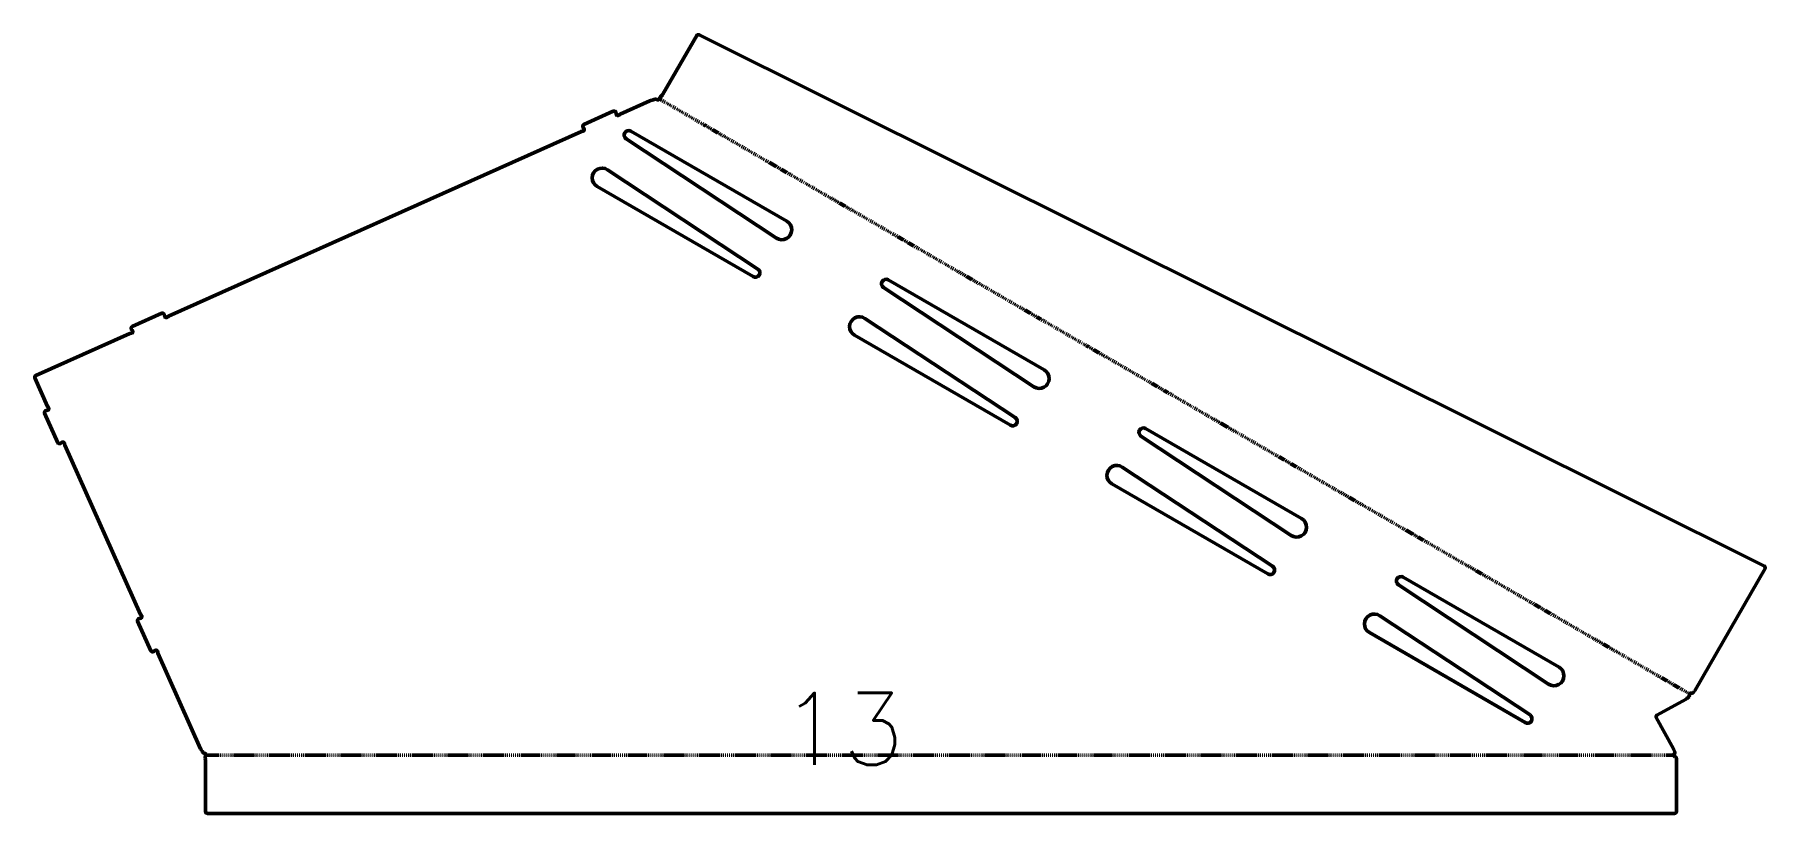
# Model space of a CAD drawing. Header units: millimetres. Extents: x 32 to 993, y 119 to 552.
import ezdxf
from ezdxf.enums import TextEntityAlignment as Align

# ---------------------------------------------------------------- set-up
doc = ezdxf.new("R2010")
doc.units = ezdxf.units.MM
doc.linetypes.add('DASHDOT', pattern=[1, 0.5, -0.25, 0, -0.25])
doc.layers.add('Bend', color=1, linetype='DASHDOT', lineweight=50)
doc.layers.add('Cutting', color=5, linetype='Continuous', lineweight=50)
doc.layers.add('Mark', color=6, linetype='Continuous')
doc.styles.add('RomanS.shx', font='RomanS.shx')

msp = doc.modelspace()

# ---------------------------------------------------------------- linework, layer by layer
at = {"layer": 'Bend'}
for p, q in [((951.06, 185.66), (379.2, 515.82)), ((127.42, 151.78), (942.32, 151.78))]:
    msp.add_line(p, q, dxfattribs=at)
at = {"layer": 'Cutting', "flags": 128}
for points in [[(128.2, 119.38, -0.414214), (127.2, 120.38), (127.2, 148.38, 0.058891), (126.96, 150.22, -0.245326), (127.17, 151.13, 0.622638), (126.47, 152.78, -0.256318), (125.65, 153.28, 0.004234), (125.38, 153.75, 0.00229), (124.55, 155.11, -0.033829), (124.49, 155.23), (100.73, 208.34, -0.137871), (100.65, 208.88, 0.786918), (98.83, 209.57, -0.137871), (98.42, 209.22), (98.19, 209.12, -0.414214), (96.87, 209.63), (89.52, 226.06, -0.414214), (90.02, 227.38), (90.25, 227.48, -0.137871), (90.79, 227.56, 0.786918), (91.48, 229.37, -0.137871), (91.13, 229.79), (49.07, 323.82, -0.137871), (48.99, 324.36, 0.786918), (47.17, 325.05, -0.137871), (46.76, 324.7), (46.53, 324.6, -0.414214), (45.21, 325.11), (37.85, 341.54, -0.414214), (38.36, 342.86), (38.59, 342.96, -0.137871), (39.12, 343.04, 0.786918), (39.82, 344.85, -0.137871), (39.47, 345.27), (32.43, 361.02, -0.414214), (32.93, 362.34), (85.19, 385.72, -0.137871), (85.72, 385.8, 0.786918), (86.41, 387.61, -0.137871), (86.07, 388.03), (85.97, 388.26, -0.414214), (86.47, 389.58), (102.9, 396.93, -0.414214), (104.22, 396.42), (104.32, 396.19, -0.137871), (104.4, 395.66, 0.786918), (106.22, 394.97, -0.137871), (106.64, 395.31), (335.87, 497.87, -0.137871), (336.41, 497.95, 0.786918), (337.1, 499.76, -0.137871), (336.75, 500.18), (336.65, 500.41, -0.414214), (337.16, 501.73), (353.59, 509.08, -0.414214), (354.91, 508.58), (355.01, 508.35, -0.137871), (355.09, 507.81, 0.786918), (356.91, 507.12, -0.137871), (357.32, 507.46), (373.91, 514.88, -0.040388), (374.06, 514.94, 0.008667), (375.69, 515.38, 0.011622), (376.77, 515.71, -0.255128), (377.71, 515.54, 0.630107), (379.34, 516.32, -0.239964), (379.75, 517.13, 0.119135), (381.13, 518.62), (399.87, 551.07, -0.396433), (401.18, 551.47), (992.57, 256.61, -0.432221), (992.99, 255.22), (954.08, 187.83, -0.039824), (953.15, 186.48, -0.287571), (952.15, 186.13, 0.542486), (950.94, 184.97, -0.27768), (950.59, 184, -0.011434), (949.18, 182.91, -0.03658), (949.06, 182.83), (932.94, 173.94, 0.414214), (932.55, 172.59), (942.12, 155.23, -0.034572), (942.17, 155.11, -0.002473), (942.79, 153.46, -0.277036), (942.58, 152.45, 0.544941), (943.01, 150.83, -0.285943), (943.69, 150.02, -0.033885), (943.8, 148.38), (943.8, 120.38, -0.414214), (942.8, 119.38)], [(449.88, 448, -1.030464), (444.1, 438.65), (360.69, 493.73, -0.970437), (363.31, 497.98)], [(433.78, 421.5, -0.970437), (431.15, 417.25), (344.59, 467.23, -1.030464), (350.37, 476.58)], [(592.77, 365.5, -1.030464), (586.99, 356.15), (503.58, 411.23, -0.970437), (506.21, 415.48)], [(576.67, 339, -0.970437), (574.04, 334.75), (487.48, 384.73, -1.030464), (493.26, 394.08)], [(735.67, 283, -1.030464), (729.88, 273.65), (646.47, 328.73, -0.970437), (649.1, 332.98)], [(719.57, 256.5, -0.970437), (716.94, 252.25), (630.37, 302.23, -1.030464), (636.15, 311.58)], [(878.56, 200.5, -1.030464), (872.78, 191.15), (789.37, 246.23, -0.970437), (792, 250.48)], [(862.46, 174, -0.970437), (859.83, 169.75), (773.27, 219.73, -1.030464), (779.05, 229.08)]]:
    msp.add_lwpolyline(points, format="xyb", close=True, dxfattribs=at)

# ---------------------------------------------------------------- texts
at = {"layer": 'Mark', "color": 6, "style": 'RomanS.shx'}
msp.add_text('13', height=40, dxfattribs=at).set_placement((480.75, 186.25), align=Align.TOP_CENTER)

doc.saveas('drawing.dxf')
